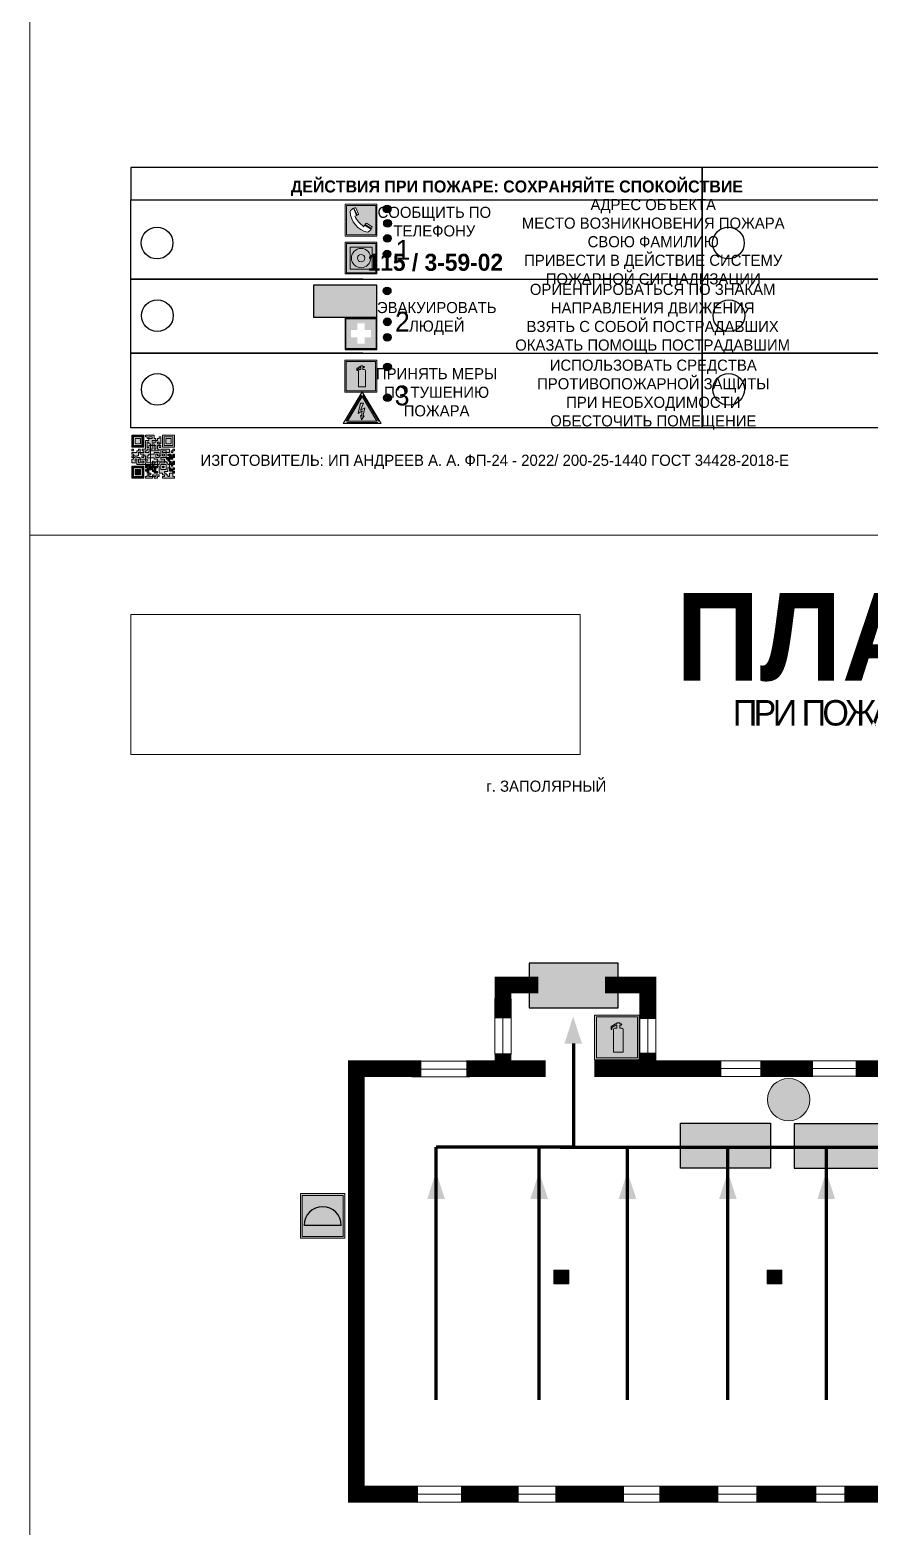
# Model space of a CAD drawing. Header units: millimetres. Extents: x 13114 to 67229, y 22859 to 38520.
# Drawn here: x 17118.1 to 17329.4, y 35699.8 to 36076.3 of the extents above; entities that cross this region are included whole.
import ezdxf

# ---------------------------------------------------------------- set-up
doc = ezdxf.new("R2010")
doc.units = ezdxf.units.MM
doc.layers.add('План_Штампы', color=7, linetype='Continuous')
doc.styles.add('обычный', font='arial.ttf')
picture_1 = doc.add_image_def('image1.jpg', size_in_pixel=(337, 105))

# ---------------------------------------------------------------- blocks, each defined once
blk = doc.blocks.new('A$C7B4425F7')
at = {"true_color": 0xffffff}
blk.add_hatch(color=7, dxfattribs=at).paths.add_polyline_path([(0, 0), (-16, 0), (-16, -8), (0, -8)])
h = blk.add_hatch(color=126)
h.paths.add_polyline_path([(-0.2, -0.2), (-15.8, -0.2), (-15.8, -7.8), (-0.2, -7.8)])
h.paths.add_polyline_path([(-11.76, -2.03), (-11.76, -3.66), (-11.17, -3.66, -0.568275), (-11.17, -6.18), (-12.58, -6.18), (-12.58, -2.03)], flags=16)
h.paths.add_polyline_path([(-13.33, -4.12, -0.495768), (-13.59, -6.18), (-15.03, -6.18), (-15.03, -2.03), (-13.59, -2.03, -0.487973)], flags=16)
h.paths.add_polyline_path([(-10.25, -2.03), (-9.48, -2.03), (-9.48, -6.18), (-10.25, -6.18)], flags=16)
h.paths.add_polyline_path([(-13.84, -3.69), (-14.24, -3.69), (-14.24, -3.03), (-13.9, -3.03, -0.692621)], flags=0)
h.paths.add_polyline_path([(-9.15, -2.03), (-8.4, -2.03), (-8.04, -3.07), (-7.68, -2.03), (-6.93, -2.03), (-7.64, -4.1), (-6.93, -6.18), (-7.68, -6.18), (-8.04, -5.14), (-8.4, -6.18), (-9.15, -6.18), (-8.44, -4.1)], flags=16)
h.paths.add_polyline_path([(-11.76, -4.46), (-11.42, -4.46, -0.692621), (-11.36, -5.12), (-11.76, -5.12)], flags=0)
h.paths.add_polyline_path([(-13.9, -5.2), (-14.24, -5.2), (-14.24, -4.55), (-13.84, -4.55, -0.708038)], flags=0)
edge = h.paths.add_edge_path(flags=16)
edge.add_ellipse((-5.51, -4.08), major_axis=(0, 2.05), ratio=0.586184, start_angle=0, end_angle=360)
edge = h.paths.add_edge_path(flags=0)
edge.add_ellipse((-5.51, -4.08), major_axis=(0, 1.14), ratio=0.454828, start_angle=0, end_angle=360)
h.paths.add_polyline_path([(-4.13, -4.96, 0.377264), (-3.48, -4.52, 0.0555), (-3.16, -2.03), (-1.66, -2.03), (-1.66, -4.96), (-0.96, -4.96), (-0.96, -7.01), (-1.75, -7.01), (-1.75, -6.18), (-3.3, -6.18), (-3.3, -7.02), (-4.13, -7.02)], flags=16)
h.paths.add_polyline_path([(-2.73, -2.91), (-2.28, -2.91), (-2.28, -4.96), (-3.05, -4.96, 0.079136)], flags=0)
at = {"color": 126}
blk.add_lwpolyline([(-16, -8), (0, -8), (0, 0), (-16, 0)], close=True, dxfattribs=at)
blk = doc.blocks.new('A$C32E8229D')
at = {"true_color": 0xffffff}
blk.add_hatch(color=7, dxfattribs=at).paths.add_polyline_path([(0, 0), (0, -8), (16, -8), (16, 0)])
h = blk.add_hatch(color=126)
h.paths.add_polyline_path([(0.2, -0.2), (15.8, -0.2), (15.8, -7.8), (0.2, -7.8)])
h.paths.add_polyline_path([(13.49, -2.05), (12.08, -2.05), (11.37, -2.63, 0.162397), (11.29, -2.84), (11.29, -3.63), (10.35, -3.63), (10.35, -4.05), (11.68, -4.05), (11.68, -3.48), (12.26, -4.28), (11.29, -5.1), (11.29, -6.78), (11.85, -6.78), (11.85, -5.44), (12.8, -4.64), (12.8, -5.94), (14.46, -5.94), (14.46, -5.39), (13.45, -5.39), (13.45, -3.97), (12.46, -2.59), (13.15, -2.59), (13.69, -3.34), (14.18, -3)], flags=16)
h.paths.add_polyline_path([(10.74, -1.82, 1), (11.8, -1.82, 1)], flags=16)
h.paths.add_polyline_path([(9.39, -3.59), (5.99, -3.59), (6.56, -3.03), (5.91, -3.03), (5.1, -3.83), (5.91, -4.64), (6.56, -4.64), (5.99, -4.09), (9.39, -4.09)], flags=16)
h.paths.add_polyline_path([(4.29, -1.08), (1.72, -1.08), (1.72, -6.6), (4.29, -6.6)], flags=16)
at = {"color": 126}
blk.add_lwpolyline([(16, -8), (0, -8), (0, 0), (16, 0)], close=True, dxfattribs=at)
blk = doc.blocks.new('A$C7B8C2D5B')
at = {"lineweight": 0}
h = blk.add_hatch(color=5, dxfattribs=at)
h.dxf.hatch_style = 1
h.paths.add_polyline_path([(1.4, -3.02, 1), (-2.11, -3.02, 1)])
at = {"color": 5, "lineweight": 0}
blk.add_circle((-0.36, -3.02), 1.75, dxfattribs=at)
blk = doc.blocks.new('A$C3AD82952')
at = {"true_color": 0xf5f5ff}
h = blk.add_hatch(color=7, dxfattribs=at)
h.dxf.hatch_style = 1
h.paths.add_polyline_path([(8.21, 8.73, 0.414214), (7.89, 9.05), (7.22, 9.05), (7.22, 9.92), (7.59, 9.92, 1), (7.57, 10.36), (7.22, 10.36), (7.22, 10.6), (6.43, 10.6), (6.43, 10.36), (6.01, 10.36), (4.74, 9.59), (4.74, 8.69), (4.98, 8.73), (4.98, 9.26), (6.12, 9.91), (6.43, 9.91), (6.43, 9.05), (5.76, 9.05, 0.414214), (5.44, 8.73), (5.44, 2.2), (8.21, 2.2)], flags=0)
h.paths.add_polyline_path([(12.8, 12.8), (0, 12.8), (0, 0), (12.8, 0)])
h.paths.add_polyline_path([(0.51, 12.29), (12.29, 12.29), (12.29, 0.51), (0.51, 0.51)], flags=16)
h.paths.add_polyline_path([(4.74, 9.59), (6.01, 10.36), (6.43, 10.36), (6.43, 10.6), (7.22, 10.6), (7.22, 10.36), (7.59, 10.36, -0.94586), (7.59, 9.92), (7.22, 9.92), (7.22, 9.05), (7.89, 9.05, -0.414214), (8.21, 8.73), (8.21, 2.2), (5.44, 2.2), (5.44, 8.73, -0.414214), (5.76, 9.05), (6.43, 9.05), (6.43, 9.91), (6.12, 9.91), (4.98, 9.26), (4.98, 8.73), (4.74, 8.69)], flags=0)
h = blk.add_hatch(color=242)
h.dxf.hatch_style = 1
h.paths.add_polyline_path([(12.29, 12.29), (0.51, 12.29), (0.51, 0.51), (12.29, 0.51)])
h.paths.add_polyline_path([(4.74, 8.69), (4.74, 9.59), (6.01, 10.36), (6.43, 10.36), (6.43, 10.6), (7.22, 10.6), (7.22, 10.36), (7.59, 10.36, -0.94586), (7.59, 9.92), (7.22, 9.92), (7.22, 9.05), (7.89, 9.05, -0.414214), (8.21, 8.73), (8.21, 2.2), (5.44, 2.2), (5.44, 8.73, -0.414214), (5.76, 9.05), (6.43, 9.05), (6.43, 9.91), (6.12, 9.91), (4.98, 9.26), (4.98, 8.73)], flags=16)
h = blk.add_hatch(color=7, dxfattribs=at)
h.dxf.hatch_style = 1
h.paths.add_polyline_path([(8.21, 8.73, 0.414214), (7.89, 9.05), (7.22, 9.05), (7.22, 9.92), (7.59, 9.92, 1), (7.57, 10.36), (7.22, 10.36), (7.22, 10.6), (6.43, 10.6), (6.43, 10.36), (6.01, 10.36), (4.74, 9.59), (4.74, 8.69), (4.98, 8.73), (4.98, 9.26), (6.12, 9.91), (6.43, 9.91), (6.43, 9.05), (5.76, 9.05, 0.414214), (5.44, 8.73), (5.44, 2.2), (8.21, 2.2)])
at = {"color": 242, "lineweight": 5}
for p, q in [((0, 0), (0, 12.8)), ((0, 12.8), (12.8, 12.8)), ((6.01, 10.36), (4.74, 9.59)), ((4.74, 9.59), (4.74, 8.69)), ((4.74, 8.69), (4.98, 8.73)), ((4.98, 9.26), (6.12, 9.91)), ((4.98, 8.73), (4.98, 9.26)), ((5.44, 2.2), (5.44, 8.73)), ((5.76, 9.05), (6.43, 9.05)), ((6.01, 10.36), (6.43, 10.36)), ((6.12, 9.91), (6.43, 9.91)), ((7.22, 10.6), (6.43, 10.6)), ((6.43, 10.6), (6.43, 10.36)), ((6.43, 9.91), (6.43, 9.05)), ((7.22, 10.36), (7.22, 10.6)), ((7.59, 10.36), (7.22, 10.36)), ((7.22, 9.05), (7.22, 9.92)), ((7.59, 9.92), (7.22, 9.92)), ((7.89, 9.05), (7.22, 9.05)), ((8.21, 2.2), (8.21, 8.73)), ((12.8, 0), (12.8, 12.8)), ((0, 0), (12.8, 0)), ((5.44, 2.2), (8.21, 2.2))]:
    blk.add_line(p, q, dxfattribs=at)
blk.add_lwpolyline([(0.51, 12.29), (12.29, 12.29), (12.29, 0.51), (0.51, 0.51)], close=True, dxfattribs=at)
for centre, radius, start, end in [((5.76, 8.73), 0.32, 90, 180), ((7.58, 10.14), 0.223, 273.1875, 86.8125), ((7.89, 8.73), 0.32, 0, 90)]:
    blk.add_arc(centre, radius, start, end, dxfattribs=at)
blk = doc.blocks.new('A$C1E1F2D43')
at = {"true_color": 0xffffff}
blk.add_hatch(color=7, dxfattribs=at).paths.add_polyline_path([(8, 0), (0, 0), (0, -8), (8, -8)])
h = blk.add_hatch(color=242)
h.paths.add_polyline_path([(0.32, -0.32), (0.32, -7.68), (7.68, -7.68), (7.68, -0.32)])
h.paths.add_polyline_path([(7.35, -5.71), (0.65, -5.71, -1)], flags=16)
at = {"color": 242, "lineweight": 5}
for p, q in [((0, 0), (8, 0)), ((0, -8), (0, 0)), ((0, 0), (8, 0)), ((8, -8), (8, 0)), ((0, -8), (8, -8))]:
    blk.add_line(p, q, dxfattribs=at)
at = {"color": 242}
blk.add_line((7.35, -5.71), (0.65, -5.71), dxfattribs=at)
at = {"color": 242, "lineweight": 5}
blk.add_lwpolyline([(0.32, -0.32), (7.68, -0.32), (7.68, -7.68), (0.32, -7.68)], close=True, dxfattribs=at)
at = {"color": 242}
blk.add_arc((4, -5.71), 3.35, 0, 180, dxfattribs=at)
blk = doc.blocks.new('A$C3E6D3DDE')
at = {"lineweight": 5}
h = blk.add_hatch(color=40, dxfattribs=at)
h.paths.add_polyline_path([(24.1, 1.45), (16.46, -11.35), (31.74, -11.35)])
h.paths.add_polyline_path([(24.09, -0.46), (30.03, -10.41), (18.14, -10.41)], flags=16)
h.paths.add_polyline_path([(24.54, -3.08), (23.41, -6.02), (25.13, -5.01), (24.33, -8.5), (24.82, -8.27), (23.79, -9.86), (23.4, -8.04), (23.8, -8.43), (24.04, -6.29), (22.39, -7.25), (23.44, -3.08)], flags=0)
h = blk.add_hatch(color=256, dxfattribs=at)
h.paths.add_polyline_path([(24.37, 0.03, 0.567511), (23.82, 0.03), (17.59, -10.4, 0.582454), (17.86, -10.88), (30.32, -10.88, 0.582149), (30.6, -10.4)])
h.paths.add_polyline_path([(24.09, -0.46), (18.14, -10.41), (30.03, -10.41)], flags=16)
h.paths.add_polyline_path([(24.54, -3.08), (23.41, -6.02), (25.13, -5.01), (24.33, -8.5), (24.82, -8.27), (23.79, -9.86), (23.4, -8.04), (23.8, -8.43), (24.04, -6.29), (22.39, -7.25), (23.44, -3.08)], flags=0)
h = blk.add_hatch(color=40, dxfattribs=at)
h.paths.add_polyline_path([(24.09, -0.46), (18.14, -10.41), (30.03, -10.41)])
h.paths.add_polyline_path([(24.82, -8.27), (23.79, -9.86), (23.4, -8.04), (23.8, -8.43), (24.04, -6.29), (22.39, -7.25), (23.44, -3.08), (24.54, -3.08), (23.41, -6.02), (25.13, -5.01), (24.33, -8.5)], flags=16)
at = {"color": 40, "lineweight": 5}
for p, q in [((16.46, -11.35), (24.1, 1.45)), ((24.1, 1.45), (31.74, -11.35))]:
    blk.add_line(p, q, dxfattribs=at)
at = {"lineweight": 5}
for p, q in [((17.59, -10.4), (23.82, 0.03)), ((24.37, 0.03), (30.6, -10.4)), ((18.14, -10.41), (24.09, -0.46)), ((23.44, -3.08), (22.39, -7.25)), ((23.41, -6.02), (24.54, -3.08)), ((25.13, -5.01), (23.41, -6.02)), ((24.54, -3.08), (23.44, -3.08)), ((24.09, -0.46), (30.03, -10.41)), ((24.33, -8.5), (25.13, -5.01)), ((17.86, -10.88), (30.32, -10.88)), ((18.14, -10.41), (30.03, -10.41)), ((22.39, -7.25), (24.04, -6.29)), ((23.8, -8.43), (23.4, -8.04)), ((23.4, -8.04), (23.79, -9.86)), ((23.79, -9.86), (24.82, -8.27)), ((24.04, -6.29), (23.8, -8.43)), ((24.82, -8.27), (24.33, -8.5))]:
    blk.add_line(p, q, dxfattribs=at)
at = {"color": 50, "lineweight": 5}
blk.add_line((31.74, -11.35), (16.46, -11.35), dxfattribs=at)
blk = doc.blocks.new('QR')
at = {"lineweight": 0}
h = blk.add_hatch(color=256, dxfattribs=at)
h.dxf.hatch_style = 1
h.paths.add_polyline_path([(9241.16, 2687.38), (9242.01, 2687.38), (9242.01, 2687.83), (9241.59, 2687.83), (9241.59, 2688.68), (9239.45, 2688.68), (9239.45, 2688.25), (9239.86, 2688.25), (9239.86, 2687.83), (9240.29, 2687.83), (9240.29, 2688.25), (9241.16, 2688.25), (9241.16, 2687.83), (9240.29, 2687.83), (9240.29, 2687.38), (9239.45, 2687.38), (9239.45, 2685.22), (9238.57, 2685.22), (9238.57, 2684.8), (9239.02, 2684.8), (9239.02, 2684.37), (9238.13, 2684.37), (9238.13, 2683.92), (9239.02, 2683.92), (9239.02, 2683.5), (9239.44, 2683.5), (9239.44, 2682.64), (9239.87, 2682.64), (9239.87, 2682.18), (9239.44, 2682.18), (9239.44, 2682.64), (9238.13, 2682.64), (9238.13, 2681.76), (9237.71, 2681.76), (9237.71, 2682.64), (9238.13, 2682.64), (9238.13, 2683.07), (9237.27, 2683.07), (9237.27, 2683.51), (9237.71, 2683.51), (9237.71, 2684.37), (9238.13, 2684.37), (9238.13, 2685.22), (9237.71, 2685.22), (9237.71, 2684.8), (9237.28, 2684.8), (9237.28, 2684.38), (9235.98, 2684.38), (9235.98, 2683.92), (9236.4, 2683.92), (9236.4, 2683.49), (9236.84, 2683.49), (9236.84, 2683.07), (9236.4, 2683.07), (9236.4, 2682.64), (9235.98, 2682.64), (9235.98, 2681.76), (9237.29, 2681.76), (9237.29, 2681.33), (9239.43, 2681.33), (9239.43, 2681.76), (9240.74, 2681.76), (9240.74, 2683.05), (9239.87, 2683.05), (9239.87, 2683.5), (9240.29, 2683.5), (9240.29, 2683.91), (9240.74, 2683.91), (9240.74, 2684.81), (9240.29, 2684.81), (9240.29, 2684.79), (9240.29, 2684.37), (9239.45, 2684.37), (9239.45, 2684.8), (9239.87, 2684.8), (9239.87, 2685.21), (9240.74, 2685.21), (9240.74, 2686.1), (9240.29, 2686.1), (9240.29, 2685.64), (9239.86, 2685.64), (9239.86, 2686.95), (9240.29, 2686.95), (9240.29, 2686.52), (9240.74, 2686.52), (9240.74, 2686.1), (9241.16, 2686.1), (9241.16, 2686.53), (9241.59, 2686.53), (9241.59, 2686.1), (9242.02, 2686.1), (9242.02, 2685.21), (9241.59, 2685.21), (9241.59, 2686.1), (9241.16, 2686.1), (9241.16, 2685.21), (9240.74, 2685.21), (9240.74, 2684.81), (9242.89, 2684.81), (9242.89, 2685.22), (9242.47, 2685.22), (9242.47, 2686.11), (9242.89, 2686.11), (9242.89, 2686.52), (9242.46, 2686.52), (9242.46, 2686.95), (9242.89, 2686.95), (9242.89, 2686.52), (9243.32, 2686.52), (9243.32, 2688.26), (9242.9, 2688.26), (9242.9, 2687.83), (9242.47, 2687.83), (9242.47, 2687.38), (9242.01, 2687.38), (9242.01, 2686.94), (9241.16, 2686.94)])
h.paths.add_polyline_path([(9239.02, 2682.18), (9239.02, 2681.76), (9238.54, 2681.76), (9238.54, 2682.18)], flags=16)
h.paths.add_polyline_path([(9237.27, 2682.65), (9237.27, 2682.19), (9236.83, 2682.19), (9236.83, 2682.65)], flags=16)
h = blk.add_hatch(color=256, dxfattribs=at)
h.dxf.hatch_style = 1
h.paths.add_polyline_path([(9238.15, 2687.83), (9236.83, 2687.83), (9236.83, 2686.52), (9238.15, 2686.52)], flags=0)
h.paths.add_polyline_path([(9239.01, 2685.65), (9239.01, 2688.68), (9235.98, 2688.68), (9235.98, 2685.65)])
h.paths.add_polyline_path([(9236.41, 2686.1), (9236.41, 2688.26), (9238.56, 2688.26), (9238.56, 2686.1)], flags=16)
h.paths.add_polyline_path([(9236.83, 2686.52), (9236.83, 2687.83), (9238.15, 2687.83), (9238.15, 2686.52)], flags=0)
h = blk.add_hatch(color=256, dxfattribs=at)
h.dxf.hatch_style = 1
h.paths.add_polyline_path([(9238.15, 2686.52), (9238.15, 2687.83), (9236.83, 2687.83), (9236.83, 2686.52)])
h.paths.add_polyline_path([(9245.91, 2686.52), (9245.91, 2687.83), (9244.59, 2687.83), (9244.59, 2686.52)], flags=0)
h.paths.add_polyline_path([(9246.77, 2685.65), (9246.77, 2688.68), (9243.74, 2688.68), (9243.74, 2685.65)])
h.paths.add_polyline_path([(9244.17, 2686.1), (9244.17, 2688.26), (9246.32, 2688.26), (9246.32, 2686.1)], flags=16)
h.paths.add_polyline_path([(9244.59, 2686.52), (9244.59, 2687.83), (9245.91, 2687.83), (9245.91, 2686.52)], flags=0)
h = blk.add_hatch(color=256, dxfattribs=at)
h.dxf.hatch_style = 1
h.paths.add_polyline_path([(9243.32, 2686.11), (9242.89, 2686.11), (9242.89, 2685.64), (9243.32, 2685.64)])
h.paths.add_polyline_path([(9239.02, 2683.07), (9239.02, 2683.5), (9238.56, 2683.5), (9238.56, 2683.07)])
h.paths.add_polyline_path([(9236.4, 2684.8), (9236.4, 2685.22), (9235.98, 2685.22), (9235.98, 2684.8)])
h.paths.add_polyline_path([(9236.4, 2683.07), (9236.4, 2683.49), (9235.98, 2683.49), (9235.98, 2683.07)])
h = blk.add_hatch(color=256, dxfattribs=at)
h.dxf.hatch_style = 1
h.paths.add_polyline_path([(9240.75, 2681.76), (9240.75, 2681.35), (9241.17, 2681.35), (9241.17, 2681.76)])
h.paths.add_polyline_path([(9241.6, 2682.18), (9241.17, 2682.18), (9241.17, 2681.76), (9241.6, 2681.76)])
h.paths.add_polyline_path([(9242.47, 2681.34), (9242.47, 2682.19), (9242.02, 2682.19), (9242.02, 2681.76), (9241.6, 2681.76), (9241.6, 2681.34)])
h.paths.add_polyline_path([(9239.87, 2678.3), (9239.44, 2678.3), (9239.44, 2677.89), (9241.17, 2677.89), (9241.17, 2678.3), (9240.28, 2678.3), (9240.28, 2678.73), (9239.87, 2678.73)])
h.paths.add_polyline_path([(9240.75, 2678.73), (9240.75, 2679.19), (9240.28, 2679.19), (9240.28, 2678.73)])
h.paths.add_polyline_path([(9241.6, 2678.73), (9241.17, 2678.73), (9241.17, 2678.3), (9241.6, 2678.3)])
h.paths.add_polyline_path([(9242.02, 2678.3), (9241.6, 2678.3), (9241.6, 2677.89), (9242.48, 2677.89), (9242.48, 2678.31), (9242.9, 2678.31), (9242.9, 2678.73), (9242.02, 2678.73)])
h.paths.add_polyline_path([(9246.36, 2684.37), (9246.36, 2684.79), (9245.93, 2684.79), (9245.93, 2684.37)])
h.paths.add_polyline_path([(9246.78, 2685.2), (9246.36, 2685.2), (9246.36, 2684.79), (9246.78, 2684.79)])
h.paths.add_polyline_path([(9245.91, 2687.83), (9244.59, 2687.83), (9244.59, 2686.52), (9245.91, 2686.52)])
h = blk.add_hatch(color=256, dxfattribs=at)
h.dxf.hatch_style = 1
h.paths.add_polyline_path([(9243.32, 2682.64), (9243.32, 2683.07), (9244.62, 2683.07), (9244.62, 2684.37), (9243.74, 2684.37), (9243.74, 2684.8), (9244.62, 2684.8), (9244.62, 2684.37), (9245.48, 2684.37), (9245.48, 2685.22), (9243.32, 2685.22), (9243.32, 2683.5), (9242.89, 2683.5), (9242.89, 2683.06), (9242.01, 2683.06), (9242.01, 2683.91), (9242.47, 2683.91), (9242.47, 2683.5), (9242.89, 2683.5), (9242.89, 2684.38), (9241.59, 2684.38), (9241.59, 2683.91), (9240.74, 2683.91), (9240.74, 2683.05), (9241.59, 2683.05), (9241.59, 2682.64), (9242.47, 2682.64), (9242.47, 2682.19), (9242.91, 2682.19), (9242.91, 2681.34), (9242.48, 2681.34), (9242.48, 2680.91), (9242.91, 2680.91), (9242.91, 2679.17), (9243.75, 2679.17), (9243.75, 2678.73), (9244.2, 2678.73), (9244.2, 2678.3), (9243.75, 2678.3), (9243.75, 2677.88), (9246.78, 2677.88), (9246.78, 2678.3), (9246.35, 2678.3), (9246.35, 2679.19), (9245.48, 2679.19), (9245.48, 2678.31), (9245.05, 2678.31), (9245.05, 2678.73), (9244.62, 2678.73), (9244.62, 2679.19), (9244.2, 2679.19), (9244.2, 2679.61), (9245.05, 2679.61), (9245.05, 2680.46), (9245.48, 2680.46), (9245.48, 2681.34), (9245.04, 2681.34), (9245.04, 2681.76), (9244.63, 2681.76), (9244.63, 2682.19), (9244.21, 2682.19), (9244.21, 2681.76), (9243.32, 2681.76), (9243.32, 2682.19), (9244.21, 2682.19), (9244.21, 2682.64)])
h.paths.add_polyline_path([(9243.75, 2683.49), (9243.75, 2683.92), (9244.21, 2683.92), (9244.21, 2683.49)], flags=16)
h.paths.add_polyline_path([(9243.32, 2681.34), (9244.63, 2681.34), (9244.63, 2680.04), (9243.32, 2680.04)], flags=16)
h.paths.add_polyline_path([(9243.76, 2680.89), (9244.18, 2680.89), (9244.18, 2680.48), (9243.76, 2680.48)], flags=0)
h = blk.add_hatch(color=256, dxfattribs=at)
h.dxf.hatch_style = 1
h.paths.add_polyline_path([(9235.98, 2680.9), (9235.98, 2677.86), (9239.02, 2677.86), (9239.02, 2680.9)])
h.paths.add_polyline_path([(9238.57, 2680.48), (9238.57, 2678.32), (9236.41, 2678.32), (9236.41, 2680.48)], flags=16)
h.paths.add_polyline_path([(9238.15, 2680.05), (9238.15, 2678.74), (9236.83, 2678.74), (9236.83, 2680.05)], flags=0)
h = blk.add_hatch(color=256, dxfattribs=at)
h.dxf.hatch_style = 1
h.paths.add_polyline_path([(9242.02, 2680.46), (9242.48, 2680.46), (9242.48, 2680.91), (9241.58, 2680.91), (9241.58, 2681.35), (9241.17, 2681.35), (9241.17, 2680.91), (9240.75, 2680.91), (9240.75, 2681.33), (9239.43, 2681.33), (9239.43, 2680.46), (9239.86, 2680.46), (9239.86, 2680.92), (9240.3, 2680.92), (9240.3, 2680.46), (9239.86, 2680.46), (9239.86, 2680.04), (9239.44, 2680.04), (9239.44, 2679.62), (9239.86, 2679.62), (9239.86, 2679.19), (9240.29, 2679.19), (9240.29, 2680.03), (9241.18, 2680.03), (9241.18, 2680.47), (9241.6, 2680.47), (9241.6, 2680.03), (9241.18, 2680.03), (9241.18, 2679.61), (9241.6, 2679.61), (9241.6, 2679.19), (9242.47, 2679.19), (9242.47, 2679.6), (9242.02, 2679.6)])
h = blk.add_hatch(color=256, dxfattribs=at)
h.dxf.hatch_style = 1
h.paths.add_polyline_path([(9244.18, 2680.48), (9244.18, 2680.89), (9243.76, 2680.89), (9243.76, 2680.48)])
h = blk.add_hatch(color=256, dxfattribs=at)
h.dxf.hatch_style = 1
h.paths.add_polyline_path([(9246.36, 2683.07), (9246.78, 2683.07), (9246.78, 2683.92), (9246.36, 2683.92), (9246.36, 2683.49), (9245.92, 2683.49), (9245.92, 2683.92), (9245.06, 2683.92), (9245.06, 2683.49), (9245.48, 2683.49), (9245.48, 2683.07), (9244.62, 2683.07), (9244.62, 2682.65), (9245.05, 2682.65), (9245.05, 2682.18), (9245.48, 2682.18), (9245.48, 2682.65), (9246.36, 2682.65)])
h.paths.add_polyline_path([(9246.78, 2682.18), (9246.36, 2682.18), (9246.36, 2681.75), (9245.92, 2681.75), (9245.92, 2682.18), (9245.48, 2682.18), (9245.48, 2681.34), (9245.48, 2681.34), (9245.94, 2681.34), (9245.94, 2680.91), (9246.36, 2680.91), (9246.36, 2681.34), (9246.78, 2681.34)])
h = blk.add_hatch(color=256, dxfattribs=at)
h.dxf.hatch_style = 1
h.paths.add_polyline_path([(9238.15, 2680.05), (9236.83, 2680.05), (9236.83, 2678.74), (9238.15, 2678.74)])
h = blk.add_hatch(color=256, dxfattribs=at)
h.dxf.hatch_style = 1
h.paths.add_polyline_path([(9245.93, 2680.04), (9245.93, 2680.46), (9245.48, 2680.46), (9245.48, 2679.62), (9246.35, 2679.62), (9246.35, 2680.04)])
h.paths.add_polyline_path([(9246.78, 2680.04), (9246.78, 2680.46), (9246.35, 2680.46), (9246.35, 2680.04)])
h.paths.add_polyline_path([(9246.78, 2679.18), (9246.78, 2679.62), (9246.35, 2679.62), (9246.35, 2679.18)])
for points in [[(9237.71, 2685.22), (9238.13, 2685.22), (9238.13, 2684.37), (9237.71, 2684.37), (9237.71, 2683.51), (9237.27, 2683.51), (9237.27, 2683.07), (9238.13, 2683.07), (9238.13, 2682.64), (9237.71, 2682.64), (9237.71, 2681.76), (9238.13, 2681.76), (9238.13, 2682.64), (9239.44, 2682.64), (9239.44, 2683.5), (9239.02, 2683.5), (9239.02, 2683.07), (9238.56, 2683.07), (9238.56, 2683.5), (9239.02, 2683.5), (9239.02, 2683.92), (9238.13, 2683.92), (9238.13, 2684.37), (9239.02, 2684.37), (9239.02, 2684.8), (9238.57, 2684.8), (9238.57, 2685.22), (9239.45, 2685.22), (9239.45, 2687.38), (9240.29, 2687.38), (9240.29, 2687.83), (9239.86, 2687.83), (9239.86, 2688.25), (9239.45, 2688.25), (9239.45, 2688.68), (9241.59, 2688.68), (9241.59, 2687.83), (9242.01, 2687.83), (9242.01, 2687.38), (9242.47, 2687.38), (9242.47, 2687.83), (9242.9, 2687.83), (9242.9, 2688.26), (9243.32, 2688.26), (9243.32, 2686.52), (9242.89, 2686.52), (9242.89, 2686.11), (9243.32, 2686.11), (9243.32, 2685.64), (9242.89, 2685.64), (9242.89, 2686.11), (9242.47, 2686.11), (9242.47, 2685.22), (9242.89, 2685.22), (9242.89, 2684.81), (9240.74, 2684.81), (9240.74, 2683.91), (9241.59, 2683.91), (9241.59, 2684.38), (9242.89, 2684.38), (9242.89, 2683.5), (9242.47, 2683.5), (9242.47, 2683.91), (9242.01, 2683.91), (9242.01, 2683.06), (9242.89, 2683.06), (9242.89, 2683.5), (9243.32, 2683.5), (9243.32, 2685.22), (9245.48, 2685.22), (9245.48, 2684.37), (9244.62, 2684.37), (9244.62, 2683.07), (9245.48, 2683.07), (9245.48, 2683.49), (9245.06, 2683.49), (9245.06, 2683.92), (9245.92, 2683.92), (9245.92, 2683.49), (9246.36, 2683.49), (9246.36, 2683.92), (9246.78, 2683.92), (9246.78, 2683.07), (9246.36, 2683.07), (9246.36, 2682.65), (9245.48, 2682.65), (9245.48, 2682.18), (9245.92, 2682.18), (9245.92, 2681.75), (9246.36, 2681.75), (9246.36, 2682.18), (9246.78, 2682.18), (9246.78, 2681.34), (9246.36, 2681.34), (9246.36, 2680.91), (9245.94, 2680.91), (9245.94, 2681.34), (9245.48, 2681.34), (9245.48, 2680.46), (9245.93, 2680.46), (9245.93, 2680.04), (9246.35, 2680.04), (9246.35, 2680.46), (9246.78, 2680.46), (9246.78, 2680.04), (9246.78, 2680.04), (9246.35, 2680.04), (9246.35, 2679.62), (9246.78, 2679.62), (9246.78, 2679.18), (9246.35, 2679.18), (9246.35, 2678.3), (9246.78, 2678.3), (9246.78, 2677.88), (9243.75, 2677.88), (9243.75, 2678.3), (9244.2, 2678.3), (9244.2, 2678.73), (9243.75, 2678.73), (9243.75, 2679.17), (9242.91, 2679.17), (9242.91, 2680.91), (9242.48, 2680.91), (9242.48, 2680.46), (9242.02, 2680.46), (9242.02, 2679.6), (9242.47, 2679.6), (9242.47, 2679.19), (9241.6, 2679.19), (9241.6, 2679.61), (9241.18, 2679.61), (9241.18, 2680.03), (9240.29, 2680.03), (9240.29, 2679.19), (9240.75, 2679.19), (9240.75, 2678.73), (9240.28, 2678.73), (9240.28, 2678.3), (9241.17, 2678.3), (9241.17, 2678.73), (9241.6, 2678.73), (9241.6, 2678.3), (9242.02, 2678.3), (9242.02, 2678.73), (9242.9, 2678.73), (9242.9, 2678.31), (9242.48, 2678.31), (9242.48, 2677.89), (9241.6, 2677.89), (9241.6, 2678.3), (9241.17, 2678.3), (9241.17, 2677.89), (9239.44, 2677.89), (9239.44, 2678.3), (9239.87, 2678.3), (9239.87, 2678.73), (9240.28, 2678.73), (9240.28, 2679.19), (9240.29, 2679.19), (9239.86, 2679.19), (9239.86, 2679.62), (9239.44, 2679.62), (9239.44, 2680.04), (9239.86, 2680.04), (9239.86, 2680.46), (9239.43, 2680.46), (9239.43, 2681.33), (9237.29, 2681.33), (9237.29, 2681.76), (9235.98, 2681.76), (9235.98, 2682.64), (9236.4, 2682.64), (9236.4, 2683.07), (9235.98, 2683.07), (9235.98, 2683.49), (9236.4, 2683.49), (9236.4, 2683.92), (9235.98, 2683.92), (9235.98, 2684.38), (9237.28, 2684.38), (9237.28, 2684.8), (9237.71, 2684.8), (9237.71, 2685.22), (9237.92, 2685.22)], [(9240.74, 2685.21), (9239.87, 2685.21), (9239.87, 2684.8), (9239.45, 2684.8), (9239.45, 2684.37), (9240.29, 2684.37), (9240.29, 2684.79), (9240.29, 2684.81), (9240.74, 2684.81), (9240.74, 2685.21), (9239.87, 2685.21)], [(9240.74, 2686.1), (9240.74, 2686.52), (9240.29, 2686.52), (9240.29, 2686.95), (9239.86, 2686.95), (9239.86, 2685.64), (9240.29, 2685.64), (9240.29, 2686.1), (9240.74, 2686.1), (9240.74, 2686.52)], [(9244.62, 2684.37), (9244.62, 2684.8), (9243.74, 2684.8), (9243.74, 2684.37), (9244.62, 2684.37)], [(9240.74, 2683.05), (9240.74, 2681.76), (9239.43, 2681.76), (9239.43, 2681.33), (9240.75, 2681.33), (9240.75, 2681.35), (9240.75, 2680.91), (9241.17, 2680.91), (9241.17, 2681.35), (9241.58, 2681.35), (9241.58, 2680.91), (9242.48, 2680.91), (9242.48, 2681.34), (9242.91, 2681.34), (9242.91, 2682.19), (9242.47, 2682.19), (9242.47, 2682.64), (9241.59, 2682.64), (9241.59, 2683.05), (9240.74, 2683.05)], [(9239.86, 2680.46), (9239.86, 2680.92), (9240.3, 2680.92), (9240.3, 2680.46), (9239.86, 2680.46)], [(9240.74, 2683.91), (9240.29, 2683.91), (9240.29, 2683.5), (9239.87, 2683.5), (9239.87, 2683.05), (9240.74, 2683.05), (9240.74, 2683.91)], [(9241.6, 2681.76), (9242.02, 2681.76), (9242.02, 2682.19), (9242.47, 2682.19), (9242.47, 2681.34), (9241.6, 2681.34), (9241.6, 2681.76)], [(9244.62, 2683.07), (9243.32, 2683.07), (9243.32, 2682.64), (9244.21, 2682.64), (9244.21, 2682.19), (9243.32, 2682.19), (9243.32, 2681.76), (9244.21, 2681.76), (9244.21, 2682.19), (9244.63, 2682.19), (9244.63, 2681.76), (9245.04, 2681.76), (9245.04, 2681.34), (9245.48, 2681.34)], [(9245.48, 2682.18), (9245.05, 2682.18), (9245.05, 2682.65), (9244.62, 2682.65), (9244.62, 2683.07)], [(9245.48, 2682.18), (9245.48, 2681.34)], [(9245.48, 2680.46), (9245.05, 2680.46), (9245.05, 2679.61), (9244.2, 2679.61), (9244.2, 2679.19), (9244.62, 2679.19), (9244.62, 2678.73), (9245.05, 2678.73), (9245.05, 2678.31), (9245.48, 2678.31), (9245.48, 2679.19), (9246.35, 2679.19), (9246.35, 2679.07)], [(9246.35, 2679.62), (9245.48, 2679.62), (9245.48, 2680.46)], [(9245.48, 2680.46), (9245.48, 2679.62), (9246.35, 2679.62), (9246.35, 2680.04), (9245.93, 2680.04), (9245.93, 2680.46), (9245.48, 2680.46), (9245.48, 2679.62)], [(9246.35, 2679.62), (9246.35, 2679.18)]]:
    blk.add_lwpolyline(points, dxfattribs=at)
for points in [[(9235.98, 2685.65), (9239.01, 2685.65), (9239.01, 2688.68), (9235.98, 2688.68)], [(9236.41, 2688.26), (9238.56, 2688.26), (9238.56, 2686.1), (9236.41, 2686.1)], [(9240.29, 2687.83), (9241.16, 2687.83), (9241.16, 2688.25), (9240.29, 2688.25)], [(9240.29, 2688.25), (9241.16, 2688.25), (9241.16, 2687.83), (9240.29, 2687.83)], [(9243.74, 2685.65), (9246.77, 2685.65), (9246.77, 2688.68), (9243.74, 2688.68)], [(9244.17, 2688.26), (9246.32, 2688.26), (9246.32, 2686.1), (9244.17, 2686.1)], [(9235.98, 2684.8), (9236.4, 2684.8), (9236.4, 2685.22), (9235.98, 2685.22)], [(9236.83, 2687.83), (9238.15, 2687.83), (9238.15, 2686.52), (9236.83, 2686.52)], [(9241.16, 2686.1), (9240.74, 2686.1), (9240.74, 2685.21), (9241.16, 2685.21)], [(9242.01, 2687.38), (9241.16, 2687.38), (9241.16, 2686.94), (9242.01, 2686.94)], [(9241.16, 2687.38), (9242.01, 2687.38), (9242.01, 2686.94), (9241.16, 2686.94)], [(9241.16, 2686.53), (9241.59, 2686.53), (9241.59, 2686.1), (9241.16, 2686.1)], [(9241.59, 2686.1), (9242.02, 2686.1), (9242.02, 2685.21), (9241.59, 2685.21)], [(9242.89, 2686.52), (9242.46, 2686.52), (9242.46, 2686.95), (9242.89, 2686.95)], [(9244.59, 2687.83), (9245.91, 2687.83), (9245.91, 2686.52), (9244.59, 2686.52)], [(9245.93, 2684.79), (9246.36, 2684.79), (9246.36, 2684.37), (9245.93, 2684.37)], [(9246.36, 2685.2), (9246.78, 2685.2), (9246.78, 2684.79), (9246.36, 2684.79)], [(9235.98, 2677.86), (9239.02, 2677.86), (9239.02, 2680.9), (9235.98, 2680.9)], [(9236.4, 2683.07), (9236.84, 2683.07), (9236.84, 2683.49), (9236.4, 2683.49)], [(9236.83, 2682.19), (9237.27, 2682.19), (9237.27, 2682.65), (9236.83, 2682.65)], [(9238.54, 2682.18), (9239.02, 2682.18), (9239.02, 2681.76), (9238.54, 2681.76)], [(9239.44, 2682.64), (9239.87, 2682.64), (9239.87, 2682.18), (9239.44, 2682.18)], [(9240.75, 2681.76), (9241.17, 2681.76), (9241.17, 2681.35), (9240.75, 2681.35)], [(9241.17, 2682.18), (9241.6, 2682.18), (9241.6, 2681.76), (9241.17, 2681.76)], [(9243.32, 2680.04), (9244.63, 2680.04), (9244.63, 2681.34), (9243.32, 2681.34)], [(9243.75, 2683.92), (9244.21, 2683.92), (9244.21, 2683.49), (9243.75, 2683.49)], [(9243.76, 2680.89), (9244.18, 2680.89), (9244.18, 2680.48), (9243.76, 2680.48)], [(9236.41, 2680.48), (9238.57, 2680.48), (9238.57, 2678.32), (9236.41, 2678.32)], [(9236.83, 2680.05), (9238.15, 2680.05), (9238.15, 2678.74), (9236.83, 2678.74)], [(9241.18, 2680.03), (9241.6, 2680.03), (9241.6, 2680.47), (9241.18, 2680.47)]]:
    blk.add_lwpolyline(points, close=True, dxfattribs=at)
blk = doc.blocks.new('A$C456E1F9C')
at = {"lineweight": 5}
h = blk.add_hatch(color=242, dxfattribs=at)
h.paths.add_polyline_path([(0.51, -1.47), (0.51, -13.26), (12.29, -13.26), (12.29, -1.47)])
h.paths.add_polyline_path([(5.42, -4.95, -0.254479), (4.78, -5.4), (3.52, -2.53, -0.209735), (4.23, -2.4)], flags=16)
h.paths.add_polyline_path([(8.53, -8.6), (10.87, -10.17), (10.54, -10.76), (8.03, -9.13, -0.192251)], flags=16)
h.paths.add_polyline_path([(4.61, -5.49, 0.005518), (3.87, -5.72, 0.128647), (7.49, -10.01, 0.00809), (7.83, -9.33), (10.47, -10.97, -0.16736), (8.99, -12.25, -0.327862), (1.95, -3.95, -0.166952), (3.36, -2.62)], flags=16)
at = {"color": 242, "lineweight": 5}
for p, q in [((0, -13.77), (0, -0.97)), ((12.8, -0.97), (0, -0.97)), ((4.61, -5.49), (3.36, -2.62)), ((3.52, -2.53), (4.78, -5.4)), ((4.23, -2.4), (5.42, -4.95)), ((12.8, -13.77), (12.8, -0.97)), ((7.83, -9.33), (10.47, -10.97)), ((8.03, -9.13), (10.54, -10.76)), ((10.81, -10.12), (8.53, -8.6)), ((10.54, -10.76), (10.8, -10.3)), ((10.8, -10.3), (10.81, -10.12)), ((0, -13.77), (12.8, -13.77))]:
    blk.add_line(p, q, dxfattribs=at)
blk.add_lwpolyline([(0.51, -1.47), (12.29, -1.47), (12.29, -13.26), (0.51, -13.26)], close=True, dxfattribs=at)
for centre, radius, start, end in [((4.59, -5.34), 2.99, 114.28453, 152.19739), ((11.12, -3.31), 9.19, 183.99153, 256.60086), ((4.02, -3.27), 0.891, 76.32839, 123.70924), ((14.98, -39.1), 35.17, 107.14873, 108.41345), ((13.86, -0.94), 11.08, 205.55365, 234.87622), ((4.68, -4.59), 0.824, 276.9621, 334.07228), ((-13.31, 0.8), 23.44, 332.54871, 334.40268), ((8.94, -9.5), 0.989, 114.40924, 157.93883), ((7.87, -9.46), 3, 291.92908, 329.9329)]:
    blk.add_arc(centre, radius, start, end, dxfattribs=at)
blk = doc.blocks.new('A$C54414219')
at = {"true_color": 0xffffff}
h = blk.add_hatch(color=7, dxfattribs=at)
h.paths.add_polyline_path([(2.39, -9.45), (2.39, -18.3), (11.23, -18.3), (11.23, -9.45)], flags=0)
h.paths.add_polyline_path([(10.71, -13.87, -1), (2.92, -13.87, -1)], flags=0)
h.paths.add_polyline_path([(8.3, -13.87, -1), (5.33, -13.87, -1)], flags=0)
h.paths.add_polyline_path([(0.41, -7.47), (0.41, -20.27), (13.21, -20.27), (13.21, -7.47)])
h.paths.add_polyline_path([(0.92, -19.77), (12.71, -19.77), (12.71, -7.98), (0.92, -7.98)], flags=16)
h.paths.add_polyline_path([(11.23, -9.45), (11.23, -18.3), (2.39, -18.3), (2.39, -9.45)], flags=0)
at = {"lineweight": 5}
h = blk.add_hatch(color=242, dxfattribs=at)
h.paths.add_polyline_path([(12.71, -7.98), (0.92, -7.98), (0.92, -19.77), (12.71, -19.77)])
h.paths.add_polyline_path([(11.23, -18.3), (2.39, -18.3), (2.39, -9.45), (11.23, -9.45)], flags=16)
h.paths.add_polyline_path([(10.71, -13.87, -1), (2.92, -13.87, -1)], flags=0)
h.paths.add_polyline_path([(8.3, -13.87, -1), (5.33, -13.87, -1)], flags=0)
at = {"true_color": 0xffffff}
h = blk.add_hatch(color=7, dxfattribs=at)
h.paths.add_polyline_path([(2.39, -9.45), (2.39, -18.3), (11.23, -18.3), (11.23, -9.45)])
h.paths.add_polyline_path([(10.71, -13.87, -1), (2.92, -13.87, -1)], flags=16)
h.paths.add_polyline_path([(8.3, -13.87, -1), (5.33, -13.87, -1)], flags=0)
at = {"lineweight": 5}
h = blk.add_hatch(color=242, dxfattribs=at)
h.paths.add_polyline_path([(2.92, -13.87, 1), (10.71, -13.87, 1)])
h.paths.add_polyline_path([(8.3, -13.87, -1), (5.33, -13.87, -1)], flags=16)
at = {"color": 242, "lineweight": 5}
for p, q in [((0.41, -20.27), (0.41, -7.47)), ((0.41, -7.47), (13.21, -7.47)), ((0.41, -7.47), (13.21, -7.47)), ((13.21, -20.27), (13.21, -7.47)), ((0.41, -20.27), (13.21, -20.27))]:
    blk.add_line(p, q, dxfattribs=at)
for points in [[(0.92, -7.98), (12.71, -7.98), (12.71, -19.77), (0.92, -19.77)], [(2.39, -9.45), (11.23, -9.45), (11.23, -18.3), (2.39, -18.3)]]:
    blk.add_lwpolyline(points, close=True, dxfattribs=at)
for radius in [3.89, 1.49]:
    blk.add_circle((6.81, -13.87), radius, dxfattribs=at)
blk = doc.blocks.new('A$C18900ED3')
h = blk.add_hatch(color=126)
h.paths.add_polyline_path([(-0.18, -0.18), (-7.02, -0.18), (-7.02, -7.02), (-0.18, -7.02)])
h.paths.add_polyline_path([(-5.89, -4.46), (-5.89, -2.77), (-4.46, -2.77), (-4.46, -1.31), (-2.77, -1.31), (-2.77, -2.77), (-1.33, -2.77), (-1.33, -4.46), (-2.77, -4.46), (-2.77, -5.89), (-4.46, -5.89), (-4.46, -4.46)], flags=16)
at = {"color": 126}
for p, q in [((-7.2, 0), (-7.2, -7.2)), ((0, 0), (-7.2, 0)), ((0, -7.2), (0, 0)), ((-7.02, -7.02), (-7.02, -0.18)), ((-7.02, -0.18), (-0.18, -0.18)), ((-0.18, -0.18), (-0.18, -7.02)), ((-7.2, -7.2), (0, -7.2)), ((-0.18, -7.02), (-7.02, -7.02))]:
    blk.add_line(p, q, dxfattribs=at)

msp = doc.modelspace()

# ---------------------------------------------------------------- hatches: boundary and pattern name
at = {"lineweight": 0}
h = msp.add_hatch(color=256, dxfattribs=at)
h.dxf.hatch_style = 1
h.paths.add_polyline_path([(17206.96, 36031.26, 1), (17208.9, 36031.26, 1)])
h = msp.add_hatch(color=256, dxfattribs=at)
h.dxf.hatch_style = 1
h.paths.add_polyline_path([(17207.07, 36027.67, 1), (17209, 36027.67, 1)])
h = msp.add_hatch(color=256, dxfattribs=at)
h.dxf.hatch_style = 1
h.paths.add_polyline_path([(17207.03, 36023.86, 1), (17208.96, 36023.86, 1)])
h = msp.add_hatch(color=256, dxfattribs=at)
h.dxf.hatch_style = 1
h.paths.add_polyline_path([(17206.95, 36019.93, 1), (17208.88, 36019.93, 1)])
h = msp.add_hatch(color=256, dxfattribs=at)
h.dxf.hatch_style = 1
h.paths.add_polyline_path([(17206.96, 36010.67, 1), (17208.89, 36010.67, 1)])
h = msp.add_hatch(color=256, dxfattribs=at)
h.dxf.hatch_style = 1
h.paths.add_polyline_path([(17207, 36002.89, 1), (17208.93, 36002.89, 1)])
h = msp.add_hatch(color=256, dxfattribs=at)
h.dxf.hatch_style = 1
h.paths.add_polyline_path([(17206.99, 35998.98, 1), (17208.92, 35998.98, 1)])
h = msp.add_hatch(color=256, dxfattribs=at)
h.dxf.hatch_style = 1
h.paths.add_polyline_path([(17207.05, 35991.56, 1), (17208.98, 35991.56, 1)])
h = msp.add_hatch(color=256, dxfattribs=at)
h.dxf.hatch_style = 1
h.paths.add_polyline_path([(17207.06, 35983.79, 1), (17208.99, 35983.79, 1)])
h = msp.add_hatch(color=256, dxfattribs=at)
h.dxf.hatch_style = 1
h.paths.add_polyline_path([(17253.64, 35760.94), (17253.64, 35764.44), (17249.89, 35764.44), (17249.89, 35760.94)])
h = msp.add_hatch(color=256, dxfattribs=at)
h.dxf.hatch_style = 1
h.paths.add_polyline_path([(17307.26, 35760.94), (17307.26, 35764.44), (17303.51, 35764.44), (17303.51, 35760.94)])

# ---------------------------------------------------------------- linework, layer by layer
at = {"color": 5, "lineweight": 0}
for points in [[(17118.06, 35949.27), (17718.06, 35949.27), (17718.06, 36344.27), (17118.06, 36344.27)], [(17118.06, 35554.27), (17718.06, 35554.27), (17718.06, 35949.27), (17118.06, 35949.27)]]:
    msp.add_lwpolyline(points, close=True, dxfattribs=at)
for points in [[(17143.42, 36033.61), (17287.19, 36033.61), (17287.19, 36041.66), (17143.42, 36041.66)], [(17287.19, 36033.61), (17430.95, 36033.61), (17430.95, 36041.66), (17287.19, 36041.66)], [(17143.42, 36033.61), (17287.19, 36033.61), (17287.19, 35976.21), (17143.42, 35976.21)], [(17287.19, 36033.61), (17430.95, 36033.61), (17430.95, 35976.21), (17287.19, 35976.21)]]:
    msp.add_lwpolyline(points, close=True)
for points in [[(17201.84, 36013.62), (17143.42, 36013.62), (17287.19, 36013.62)], [(17345.6, 36013.62), (17287.19, 36013.62), (17430.95, 36013.62)], [(17201.84, 35995.04), (17143.42, 35995.04), (17287.19, 35995.04)], [(17345.6, 35995.04), (17287.19, 35995.04), (17430.95, 35995.04)]]:
    msp.add_lwpolyline(points)
at = {"lineweight": 100, "const_width": 4.2}
for points in [[(17237.07, 35827.77), (17237.07, 35836.1), (17245.99, 35836.1)], [(17262.75, 35836.1), (17273.52, 35836.1), (17273.52, 35827.57)], [(17237.07, 35815.07), (17237.07, 35818.9)], [(17273.52, 35819.1), (17273.52, 35815.07)], [(17216.5, 35815.07), (17198.08, 35815.07)], [(17247.78, 35815.07), (17227.87, 35815.07)], [(17292.03, 35815.07), (17260.1, 35815.07)], [(17315.1, 35815.07), (17301.82, 35815.07)], [(17353.33, 35815.07), (17325.84, 35815.07)], [(17198.05, 35708.06), (17215.72, 35708.06)], [(17226.51, 35708.06), (17241, 35708.06)], [(17250.24, 35708.06), (17267.5, 35708.06)], [(17276.44, 35708.06), (17291.24, 35708.06)], [(17300.79, 35708.06), (17315.89, 35708.06)], [(17322.98, 35708.06), (17339.93, 35708.06)]]:
    msp.add_lwpolyline(points, dxfattribs=at)
at = {"lineweight": 0}
for points in [[(17235.06, 35818.7), (17235.06, 35832.71)], [(17237.07, 35818.9), (17237.07, 35832.92)], [(17239.11, 35818.62), (17239.11, 35832.64)], [(17271.47, 35818.86), (17271.47, 35832.87)], [(17273.48, 35819.06), (17273.48, 35833.07)], [(17275.52, 35818.78), (17275.52, 35832.79)], [(17214.36, 35816.98), (17228.98, 35816.98)], [(17214.55, 35814.99), (17229.16, 35814.99)], [(17289.6, 35817.07), (17304.22, 35817.07)], [(17289.79, 35815.09), (17304.4, 35815.09)], [(17313.74, 35817.09), (17328.36, 35817.09)], [(17313.93, 35815.11), (17328.54, 35815.11)], [(17214.12, 35813.05), (17228.74, 35813.05)], [(17289.36, 35813.14), (17303.98, 35813.14)], [(17313.5, 35813.16), (17328.12, 35813.16)], [(17199.55, 35710.13), (17408.46, 35710.13)], [(17200.07, 35706.11), (17407.54, 35706.11)], [(17200.53, 35708.06), (17408.44, 35708.06)]]:
    msp.add_lwpolyline(points, dxfattribs=at)
at = {"color": 126, "lineweight": 100, "true_color": 0x008754}
for points in [[(17254.81, 35821.37), (17254.81, 35795.36), (17220.27, 35795.36)], [(17220.27, 35731.8), (17220.27, 35795.36)], [(17246.2, 35731.8), (17246.2, 35795.36)], [(17251.47, 35795.36), (17391.18, 35795.36)], [(17268.43, 35731.8), (17268.43, 35795.36)], [(17293.69, 35731.8), (17293.69, 35795.36)], [(17318.44, 35731.8), (17318.44, 35795.36)]]:
    msp.add_lwpolyline(points, dxfattribs=at)
at = {"lineweight": 0, "const_width": 4.2}
msp.add_lwpolyline([(17200.18, 35708.06), (17200.18, 35815.07)], dxfattribs=at)
at = {"lineweight": 0}
for points in [[(17249.89, 35760.94), (17253.64, 35760.94), (17253.64, 35764.44), (17249.89, 35764.44)], [(17303.51, 35760.94), (17307.26, 35760.94), (17307.26, 35764.44), (17303.51, 35764.44)]]:
    msp.add_lwpolyline(points, close=True, dxfattribs=at)
for centre, radius in [((17207.93, 36031.26), 0.966), ((17150.05, 36022.69), 3.98), ((17208.03, 36027.67), 0.966), ((17293.81, 36022.69), 3.98), ((17208, 36023.86), 0.966), ((17207.91, 36019.93), 0.966), ((17207.93, 36010.67), 0.966), ((17150.14, 36004.46), 3.98), ((17293.91, 36004.46), 3.98), ((17207.97, 36002.89), 0.966), ((17207.96, 35998.98), 0.966), ((17208.02, 35991.56), 0.966), ((17150.08, 35985.89), 3.98), ((17293.84, 35985.89), 3.98), ((17208.02, 35983.79), 0.966)]:
    msp.add_circle(centre, radius)
at = {"layer": 'План_Штампы', "color": 126, "true_color": 0x008754}
for points in [[(17256.96, 35821.37), (17252.54, 35821.38), (17254.73, 35828.17)], [(17222.46, 35782.32), (17218.04, 35782.33), (17220.23, 35789.11)], [(17248.39, 35782.32), (17243.97, 35782.33), (17246.16, 35789.11)], [(17270.62, 35782.32), (17266.2, 35782.33), (17268.39, 35789.11)], [(17295.88, 35782.32), (17291.46, 35782.33), (17293.65, 35789.11)], [(17320.63, 35782.32), (17316.21, 35782.33), (17318.4, 35789.11)]]:
    msp.add_solid(points, dxfattribs=at)

# ---------------------------------------------------------------- block references
for name, p, xscale, yscale, zscale in [('A$C456E1F9C', (17197.37, 36033.07), 0.625, 0.625, 0.625), ('A$C54414219', (17197.12, 36027.59), 0.625, 0.625, 0.625), ('A$C18900ED3', (17205.37, 36003.94), 1.111111111007631, 1.111111111007631, 1.111111111007631), ('A$C3AD82952', (17197.32, 35985.21), 0.625, 0.625, 0.625), ('A$C3E6D3DDE', (17186.61, 35984.4), 0.625, 0.625, 0.625), ('A$C3AD82952', (17260.13, 35817.33), 0.875, 0.875, 0.875), ('A$C7B8C2D5B', (17310.04, 35816.5), 3.048387094587087, 3.048387094587087, 3.048387094587087)]:
    msp.add_blockref(name, p, dxfattribs=dict(xscale=xscale, yscale=yscale, zscale=zscale))
at = {"xscale": -1}
msp.add_blockref('A$C32E8229D', (17205.37, 36012.09), dxfattribs=at)
at = {"color": 22, "lineweight": 100, "true_color": 0xbb1e10}
msp.add_blockref('QR', (7907.69, 33285.68), dxfattribs=at)
at = {"color": 1, "xscale": 1.4, "yscale": 1.4, "zscale": 1.4}
msp.add_blockref('A$C1E1F2D43', (17186.11, 35783.67), dxfattribs=at)
at = {"layer": 'План_Штампы', "xscale": 1.4, "yscale": 1.4, "zscale": 1.4}
msp.add_blockref('A$C7B4425F7', (17266.08, 35841.57), dxfattribs=at)
at = {"layer": 'План_Штампы', "color": 126, "true_color": 0x008754, "xscale": 1.4175152427744, "yscale": 1.4175152427744, "zscale": 1.4175152427744, "rotation": 359.9978653237145}
msp.add_blockref('A$C32E8229D', (17281.7, 35801.38), dxfattribs=at)
at = {"layer": 'План_Штампы', "color": 126, "true_color": 0x008754, "xscale": -1.4, "yscale": 1.4, "zscale": 1.4}
msp.add_blockref('A$C32E8229D', (17332.71, 35801.24), dxfattribs=at)

# ---------------------------------------------------------------- texts
at = {"lineweight": 0, "style": 'обычный'}
for s, insert, char_height, width, attachment_point in [('{\\fProxima Nova Rg|b1|i0|c204|p2;ДЕЙСТВИЯ ПРИ ПОЖАРЕ: СОХРАНЯЙТЕ СПОКОЙСТВИЕ\\H1.6644x; }', (17240.58, 36036.49), 3, 175.1736, 5), ('\\pi-8.4,l8.4,t8.4;{\\fProxima Nova Rg|b0|i0|c204|p2;АДРЕС ОБЪЕКТА\\PМЕСТО ВОЗНИКНОВЕНИЯ ПОЖАРА \\PСВОЮ ФАМИЛИЮ\\PПРИВЕСТИ В ДЕЙСТВИЕ СИСТЕМУ \\PПОЖАРНОЙ СИГНАЛИЗАЦИИ}', (17274.88, 36022.63), 2.8, 126.6484, 5), ('{\\fProxima Nova Rg|b0|i0|c204|p2;СООБЩИТЬ ПО \\PТЕЛЕФОНУ}', (17219.81, 36028.07), 2.8, 126.6484, 5), ('{\\fProxima Nova Rg|b0|i0|c204|p2;1\\H1.1667x; }', (17211.91, 36021), 5, 126.6484, 5), ('{\\fProxima Nova Rg|b1|i0|c0|p2;\\H1.0714x;115 / 3-59-02\\H1.2822x; }', (17220.05, 36017.8), 4, 126.6484, 5), ('\\pi-8.4,l8.4,t8.4;{\\fProxima Nova Rg|b0|i0|c204|p2;ОРИЕНТИРОВАТЬСЯ ПО ЗНАКАМ \\PНАПРАВЛЕНИЯ ДВИЖЕНИЯ\\PВЗЯТЬ С СОБОЙ ПОСТРАДАВШИХ\\PОКАЗАТЬ ПОМОЩЬ ПОСТРАДАВШИМ}', (17274.73, 36003.65), 2.8, 126.6484, 5), ('{\\fProxima Nova Rg|b0|i0|c204|p2;ЭВАКУИРОВАТЬ \\PЛЮДЕЙ}', (17220.41, 36003.74), 2.8, 126.6484, 5), ('{\\fProxima Nova Rg|b0|i0|c204|p2;2\\H1.1967x; }', (17211.76, 36002.92), 5, 126.6484, 5), ('\\pi-8.4,l8.4,t8.4;{\\fProxima Nova Rg|b0|i0|c204|p2;ИСПОЛЬЗОВАТЬ СРЕДСТВА \\PПРОТИВОПОЖАРНОЙ ЗАЩИТЫ \\PПРИ НЕОБХОДИМОСТИ \\PОБЕСТОЧИТЬ ПОМЕЩЕНИЕ}', (17274.89, 35984.58), 2.8, 126.6484, 5), ('{\\fProxima Nova Rg|b0|i0|c204|p2;ПРИНЯТЬ МЕРЫ \\PПО ТУШЕНИЮ \\PПОЖАРА}', (17220.37, 35985.16), 2.8, 126.6484, 5), ('{\\fProxima Nova Rg|b0|i0|c204|p2;3\\H1.1967x; }', (17211.69, 35984.34), 5, 126.6484, 5), ('\\pi-8.4,l8.4,t8.4;{\\fProxima Nova Rg|b0|i0|c204|p2;ИЗГОТОВИТЕЛЬ: ИП АНДРЕЕВ А. А.\\fProxima Nova Rg|b0|i0|c0|p2; \\fProxima Nova Rg|b0|i0|c204|p2;ФП-24 - 2022/ 200-25-1440 ГОСТ 34428-2018-Е\\H1.2266x; }', (17235.02, 35967.67), 2.8, 191.3484, 5), ('{\\fProxima Nova Rg|b1|i0|c204|p2;ПЛАН ЭВАКУАЦИИ}', (17280.56, 35934.68), 22, 493.8901, 1), ('\\pi-8.4,l8.4,t8.4;{\\fProxima Nova Rg|b0|i0|c204|p2;г. ЗАПОЛЯРНЫЙ\\H1.6404x; }', (17247.98, 35886.1), 2.8, 126.6484, 5)]:
    msp.add_mtext(s, dxfattribs=dict(at, insert=insert, char_height=char_height, width=width, attachment_point=attachment_point))
at = {"color": 0, "lineweight": 0, "insert": (17432.36, 35901.28), "char_height": 8, "width": 449.2158, "attachment_point": 5, "style": 'обычный'}
msp.add_mtext('{\\fArial Black|b1|i0|c204|p34;\\H2x;\\T0.85;  \\fArial Narrow|b0|i0|c204|p34;\\H0.8x;\\W0.9;\\P\\fProxima Nova Rg|b0|i0|c204|p2;\\H0.5x;\\W1;\\C256;ПРИ ПОЖАРЕ  ИЛИ ДРУГИХ ЧРЕЗВЫЧАЙНЫХ СИТУАЦИЯХ  ИЗ ПОМЕЩЕНИЙ \\fProxima Nova Rg|b1|i0|c204|p2;\\H1.25x;\\PРУДНИК "СЕВЕРНЫЙ" : УЧАСТОК №8\\PХРАНИЛИЩЕ №1}', dxfattribs=at)

# ---------------------------------------------------------------- pictures from other files: only their frames are drawn
at = {"color": 7, "lineweight": 0, "true_color": 0xf5f5ff}
image = msp.add_image(picture_1, insert=(17143.42, 35894.07), size_in_units=(113.11, 35.24), dxfattribs=at)
image.dxf.flags = 7

doc.saveas('drawing.dxf')
